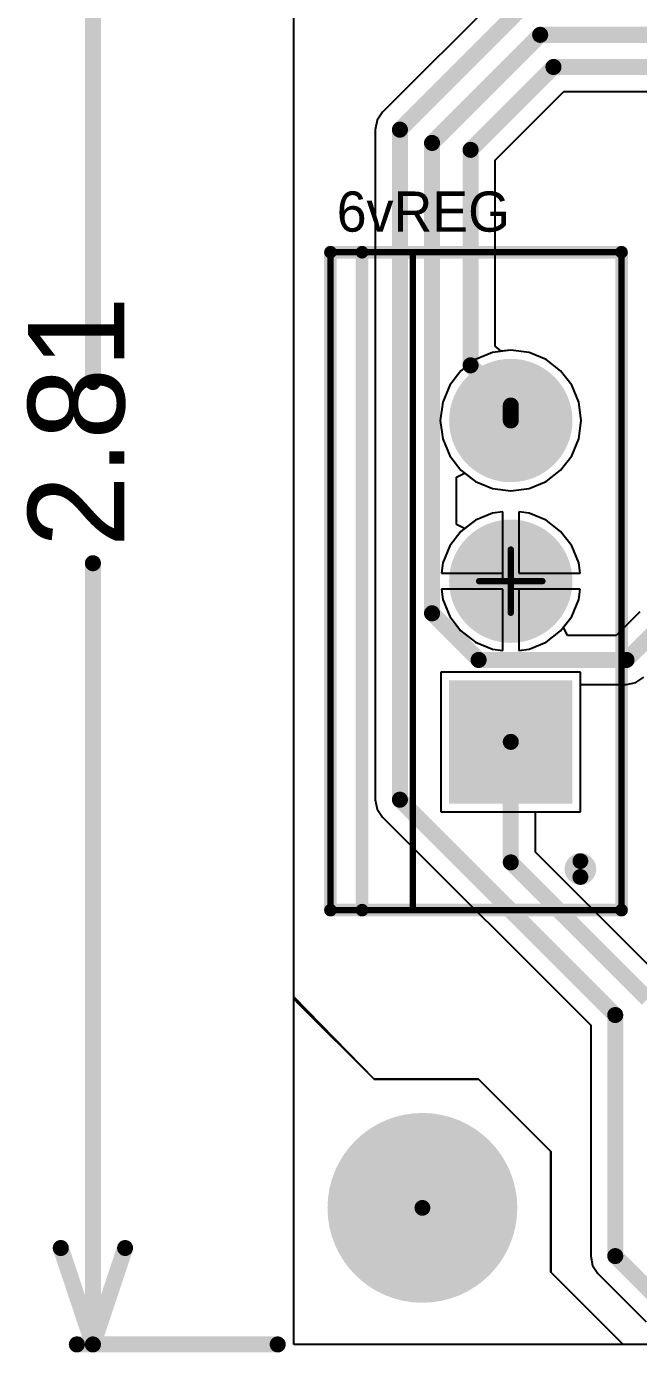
# Model space of a CAD drawing. Header units: millimetres. Extents: x 0 to 146, y 0 to 115.
# Drawn here: x 78.45 to 88.12, y 83.31 to 104.27 of the extents above; entities that cross this region are included whole.
import ezdxf

# ---------------------------------------------------------------- set-up
doc = ezdxf.new("R2010")
doc.units = ezdxf.units.MM
for name, color, linetype in [('BottomLayer', 5, 'Continuous'), ('BottomSolder', 6, 'Continuous'), ('Mechanical13', 56, 'Continuous'), ('Mechanical15', 56, 'Continuous'), ('MultiLayer', 9, 'Continuous'), ('PadHoleLayer', 156, 'Continuous'), ('TopLayer', 1, 'Continuous'), ('TopOverlay', 2, 'Continuous'), ('TopPaste', 8, 'Continuous'), ('TopSolder', 216, 'Continuous')]:
    doc.layers.add(name, color=color, linetype=linetype)

# ---------------------------------------------------------------- blocks, each defined once
blk = doc.blocks.new('TO220_8')
at = {"layer": 'BottomLayer'}
blk.add_hatch(color=5, dxfattribs=at).paths.add_polyline_path([(-3.39, 0.85), (-1.69, 0.85), (-1.69, -0.85), (-3.39, -0.85)])
h = blk.add_hatch(color=5, dxfattribs=at)
edge = h.paths.add_edge_path()
edge.add_arc((0, 0), 0.85, 0, 360)
h = blk.add_hatch(color=5, dxfattribs=at)
edge = h.paths.add_edge_path()
edge.add_arc((2.54, 0), 0.85, 0, 360)
at = {"layer": 'BottomSolder'}
blk.add_hatch(color=6, dxfattribs=at).paths.add_polyline_path([(-3.515, 0.975), (-1.565, 0.975), (-1.565, -0.975), (-3.515, -0.975)])
h = blk.add_hatch(color=6, dxfattribs=at)
edge = h.paths.add_edge_path()
edge.add_arc((0, 0), 0.975, 0, 360)
h = blk.add_hatch(color=6, dxfattribs=at)
edge = h.paths.add_edge_path()
edge.add_arc((2.54, 0), 0.975, 0, 360)
at = {"layer": 'MultiLayer'}
blk.add_hatch(color=9, dxfattribs=at).paths.add_polyline_path([(-3.39, 0.85), (-1.69, 0.85), (-1.69, -0.85), (-3.39, -0.85)])
h = blk.add_hatch(color=9, dxfattribs=at)
edge = h.paths.add_edge_path()
edge.add_arc((0, 0), 0.85, 0, 360)
h = blk.add_hatch(color=9, dxfattribs=at)
edge = h.paths.add_edge_path()
edge.add_arc((2.54, 0), 0.85, 0, 360)
at = {"layer": 'PadHoleLayer'}
h = blk.add_hatch(color=156, dxfattribs=at)
edge = h.paths.add_edge_path()
edge.add_arc((-2.54, 0), 0.55, 0, 360)
h = blk.add_hatch(color=156, dxfattribs=at)
edge = h.paths.add_edge_path()
edge.add_arc((0, 0), 0.55, 0, 360)
h = blk.add_hatch(color=156, dxfattribs=at)
edge = h.paths.add_edge_path()
edge.add_arc((2.54, 0), 0.55, 0, 360)
at = {"layer": 'TopLayer'}
blk.add_hatch(color=1, dxfattribs=at).paths.add_polyline_path([(-3.39, 0.85), (-1.69, 0.85), (-1.69, -0.85), (-3.39, -0.85)])
h = blk.add_hatch(color=1, dxfattribs=at)
edge = h.paths.add_edge_path()
edge.add_arc((0, 0), 0.85, 0, 360)
h = blk.add_hatch(color=1, dxfattribs=at)
edge = h.paths.add_edge_path()
edge.add_arc((2.54, 0), 0.85, 0, 360)
at = {"layer": 'TopSolder'}
blk.add_hatch(color=216, dxfattribs=at).paths.add_polyline_path([(-3.515, 0.975), (-1.565, 0.975), (-1.565, -0.975), (-3.515, -0.975)])
h = blk.add_hatch(color=216, dxfattribs=at)
edge = h.paths.add_edge_path()
edge.add_arc((0, 0), 0.975, 0, 360)
h = blk.add_hatch(color=216, dxfattribs=at)
edge = h.paths.add_edge_path()
edge.add_arc((2.54, 0), 0.975, 0, 360)
at = {"layer": 'Mechanical13', "const_width": 0.1}
for points in [[(-5.2, 2.85), (-5.2, -1.75)], [(-5.2, 2.85), (5.2, 2.85)], [(5.2, 2.85), (5.2, -1.75)], [(-5.2, 1.55), (5.2, 1.55)], [(-5.2, -1.75), (5.2, -1.75)]]:
    blk.add_lwpolyline(points, dxfattribs=at)
at = {"layer": 'Mechanical13', "const_width": 0.05}
for points in [[(-5.225, 2.85, 1), (-5.175, 2.85, 1)], [(-5.225, 2.85, 1), (-5.175, 2.85, 1)], [(5.175, 2.85, 1), (5.225, 2.85, 1)], [(5.175, 2.85, 1), (5.225, 2.85, 1)], [(-5.225, 1.55, 1), (-5.175, 1.55, 1)], [(5.175, 1.55, 1), (5.225, 1.55, 1)], [(-5.225, -1.75, 1), (-5.175, -1.75, 1)], [(-5.225, -1.75, 1), (-5.175, -1.75, 1)], [(5.175, -1.75, 1), (5.225, -1.75, 1)], [(5.175, -1.75, 1), (5.225, -1.75, 1)]]:
    blk.add_lwpolyline(points, format="xyb", close=True, dxfattribs=at)
at = {"layer": 'Mechanical15', "const_width": 0.1}
for points in [[(0, 0.5), (0, -0.5)], [(-0.5, 0), (0.5, 0)]]:
    blk.add_lwpolyline(points, dxfattribs=at)
at = {"layer": 'Mechanical15', "const_width": 0.05}
for points in [[(-0.025, 0.5, 1), (0.025, 0.5, 1)], [(-0.525, 0, 1), (-0.475, 0, 1)], [(0.475, 0, 1), (0.525, 0, 1)], [(-0.025, -0.5, 1), (0.025, -0.5, 1)]]:
    blk.add_lwpolyline(points, format="xyb", close=True, dxfattribs=at)
at = {"layer": 'TopOverlay', "const_width": 0.2}
for points in [[(-5.2, 2.85), (-5.2, -1.75)], [(-5.2, 2.85), (5.2, 2.85)], [(5.2, 2.85), (5.2, -1.75)], [(-5.2, 2.35), (5.2, 2.35)], [(-5.2, -1.75), (5.2, -1.75)]]:
    blk.add_lwpolyline(points, dxfattribs=at)
at = {"layer": 'TopOverlay'}
for points, const_width in [([(-5.25, 2.85, 1), (-5.15, 2.85, 1)], 0.1), ([(-5.25, 2.85, 1), (-5.15, 2.85, 1)], 0.1), ([(5.15, 2.85, 1), (5.25, 2.85, 1)], 0.1), ([(5.15, 2.85, 1), (5.25, 2.85, 1)], 0.1), ([(-5.25, 2.35, 1), (-5.15, 2.35, 1)], 0.1), ([(5.15, 2.35, 1), (5.25, 2.35, 1)], 0.1), ([(-4.425, -1.1, 1), (-4.675, -1.1, 1)], 0.25), ([(-4.738, -1.1, 1), (-4.613, -1.1, 1)], 0.125), ([(-4.487, -1.1, 1), (-4.363, -1.1, 1)], 0.125), ([(-5.25, -1.75, 1), (-5.15, -1.75, 1)], 0.1), ([(-5.25, -1.75, 1), (-5.15, -1.75, 1)], 0.1), ([(5.15, -1.75, 1), (5.25, -1.75, 1)], 0.1), ([(5.15, -1.75, 1), (5.25, -1.75, 1)], 0.1)]:
    blk.add_lwpolyline(points, format="xyb", close=True, dxfattribs=dict(at, const_width=const_width))

msp = doc.modelspace()

# ---------------------------------------------------------------- hatches: boundary and pattern name
at = {"layer": 'BottomSolder'}
h = msp.add_hatch(color=6, dxfattribs=at)
edge = h.paths.add_edge_path()
edge.add_arc((84.709, 85.598), 0.125, 0, 360)
at = {"layer": 'PadHoleLayer'}
h = msp.add_hatch(color=156, dxfattribs=at)
edge = h.paths.add_edge_path()
edge.add_arc((84.709, 85.598), 1.5, 0, 360)
at = {"layer": 'TopSolder'}
h = msp.add_hatch(color=216, dxfattribs=at)
edge = h.paths.add_edge_path()
edge.add_arc((84.709, 85.598), 0.125, 0, 360)

# ---------------------------------------------------------------- linework, layer by layer
at = {"layer": 'BottomLayer'}
for p, q in [((82.677, 88.932), (82.677, 105.918)), ((86.085, 104.923), (84.079, 102.916)), ((85.859, 102.161), (86.942, 103.244)), ((86.942, 103.244), (90.69, 103.244)), ((84.079, 102.916), (83.995, 102.79)), ((83.995, 102.79), (83.965, 102.641)), ((83.965, 102.641), (83.965, 92.05)), ((85.859, 99.221), (85.859, 102.161)), ((85.955, 99.138), (85.859, 99.221)), ((86.106, 99.158), (85.955, 99.138)), ((86.394, 99.12), (86.106, 99.158)), ((86.663, 99.008), (86.394, 99.12)), ((86.893, 98.831), (86.663, 99.008)), ((87.07, 98.601), (86.893, 98.831)), ((87.182, 98.332), (87.07, 98.601)), ((87.22, 98.044), (87.182, 98.332)), ((87.182, 97.756), (87.22, 98.044)), ((87.07, 97.487), (87.182, 97.756)), ((86.893, 97.257), (87.07, 97.487)), ((86.663, 97.08), (86.893, 97.257)), ((85.25, 97.149), (85.377, 97.212)), ((85.25, 96.399), (85.25, 97.149)), ((85.377, 97.212), (85.549, 97.08)), ((85.549, 97.08), (85.818, 96.968)), ((86.394, 96.968), (86.663, 97.08)), ((85.818, 96.968), (86.106, 96.93)), ((86.106, 96.93), (86.394, 96.968)), ((85.549, 96.468), (85.377, 96.336)), ((85.818, 96.58), (85.549, 96.468)), ((85.979, 96.601), (85.818, 96.58)), ((85.979, 95.504), (85.979, 96.601)), ((86.394, 96.58), (86.233, 96.601)), ((86.233, 96.601), (86.233, 95.631)), ((86.663, 96.468), (86.394, 96.58)), ((86.893, 96.291), (86.663, 96.468)), ((85.377, 96.336), (85.25, 96.399)), ((87.07, 96.061), (86.893, 96.291)), ((87.182, 95.792), (87.07, 96.061)), ((87.203, 95.631), (87.182, 95.792)), ((86.233, 95.631), (87.203, 95.631)), ((86.106, 95.504), (85.979, 95.504)), ((86.106, 95.377), (86.106, 95.504)), ((87.203, 95.377), (86.106, 95.377)), ((87.182, 95.216), (87.203, 95.377)), ((87.07, 94.947), (87.182, 95.216)), ((88.143, 95.017), (87.774, 94.648)), ((86.938, 94.775), (87.07, 94.947)), ((87.001, 94.648), (86.938, 94.775)), ((87.774, 94.648), (87.001, 94.648)), ((87.935, 93.871), (88.083, 93.901)), ((88.083, 93.901), (88.209, 93.985)), ((87.21, 91.86), (87.21, 93.871)), ((87.21, 93.871), (87.935, 93.871)), ((83.965, 92.05), (83.995, 91.901)), ((83.995, 91.901), (84.079, 91.775)), ((86.494, 91.22), (86.494, 91.86)), ((86.494, 91.86), (87.21, 91.86)), ((84.079, 91.775), (87.369, 88.485)), ((88.54, 89.175), (86.494, 91.22)), ((82.677, 88.011), (82.677, 88.932)), ((82.677, 88.932), (83.947, 87.63)), ((83.947, 87.63), (82.677, 88.932)), ((87.369, 88.485), (87.369, 84.836)), ((82.677, 83.439), (82.677, 88.011)), ((83.947, 87.63), (85.598, 87.63)), ((85.598, 87.63), (83.947, 87.63)), ((85.598, 87.63), (86.741, 86.487)), ((86.741, 86.487), (85.598, 87.63)), ((86.741, 86.487), (86.741, 84.582)), ((86.741, 84.582), (86.741, 86.487)), ((87.369, 84.836), (87.398, 84.687)), ((87.398, 84.687), (87.482, 84.561)), ((86.741, 84.582), (87.884, 83.439)), ((87.884, 83.439), (86.741, 84.582)), ((87.482, 84.561), (88.244, 83.799)), ((87.249, 83.439), (82.677, 83.439)), ((87.884, 83.439), (87.249, 83.439)), ((140.843, 83.439), (87.884, 83.439)), ((87.884, 83.439), (87.884, 83.439)), ((87.884, 83.439), (87.884, 83.439))]:
    msp.add_line(p, q, dxfattribs=at)
at = {"layer": 'BottomLayer', "const_width": 0.254}
for points in [[(84.353, 102.641), (86.36, 104.648)], [(84.861, 102.431), (86.57, 104.14)], [(86.57, 104.14), (95.123, 104.14)], [(85.471, 102.322), (86.781, 103.632)], [(86.781, 103.632), (93.091, 103.632)], [(84.353, 92.05), (84.353, 102.641)], [(84.861, 94.996), (84.861, 102.431)], [(85.471, 98.916), (85.471, 102.322)], [(85.471, 98.916), (86.106, 98.281)], [(86.106, 98.044), (86.106, 98.281)], [(84.861, 94.996), (85.598, 94.259)], [(87.935, 94.259), (88.417, 94.742)], [(85.598, 94.259), (87.935, 94.259)], [(86.106, 91.059), (86.106, 92.964)], [(84.353, 92.05), (87.757, 88.646)], [(86.106, 91.059), (88.265, 88.9)], [(87.757, 84.836), (87.757, 88.646)], [(87.757, 84.836), (88.519, 84.074)]]:
    msp.add_lwpolyline(points, dxfattribs=at)
at = {"layer": 'BottomLayer', "const_width": 0.127}
for points in [[(86.507, 104.14, 1), (86.634, 104.14, 1)], [(86.507, 104.14, 1), (86.634, 104.14, 1)], [(86.717, 103.632, 1), (86.844, 103.632, 1)], [(86.717, 103.632, 1), (86.844, 103.632, 1)], [(84.29, 102.641, 1), (84.417, 102.641, 1)], [(84.29, 102.641, 1), (84.417, 102.641, 1)], [(84.798, 102.431, 1), (84.925, 102.431, 1)], [(84.798, 102.431, 1), (84.925, 102.431, 1)], [(85.407, 102.322, 1), (85.534, 102.322, 1)], [(85.407, 102.322, 1), (85.534, 102.322, 1)], [(85.407, 98.916, 1), (85.534, 98.916, 1)], [(85.407, 98.916, 1), (85.534, 98.916, 1)], [(86.043, 98.281, 1), (86.169, 98.281, 1)], [(86.043, 98.281, 1), (86.169, 98.281, 1)], [(86.043, 98.044, 1), (86.169, 98.044, 1)], [(84.798, 94.996, 1), (84.925, 94.996, 1)], [(84.798, 94.996, 1), (84.925, 94.996, 1)], [(85.534, 94.259, 1), (85.661, 94.259, 1)], [(85.534, 94.259, 1), (85.661, 94.259, 1)], [(87.871, 94.259, 1), (87.998, 94.259, 1)], [(87.871, 94.259, 1), (87.998, 94.259, 1)], [(86.043, 92.964, 1), (86.169, 92.964, 1)], [(84.29, 92.05, 1), (84.417, 92.05, 1)], [(84.29, 92.05, 1), (84.417, 92.05, 1)], [(86.043, 91.059, 1), (86.169, 91.059, 1)], [(86.043, 91.059, 1), (86.169, 91.059, 1)], [(87.694, 88.646, 1), (87.82, 88.646, 1)], [(87.694, 88.646, 1), (87.82, 88.646, 1)], [(87.694, 84.836, 1), (87.82, 84.836, 1)], [(87.694, 84.836, 1), (87.82, 84.836, 1)]]:
    msp.add_lwpolyline(points, format="xyb", close=True, dxfattribs=at)
at = {"layer": 'TopLayer'}
for p, q in [((82.677, 88.9), (82.677, 105.918)), ((86.106, 99.158), (85.818, 99.12)), ((86.394, 99.12), (86.106, 99.158)), ((85.549, 99.008), (85.319, 98.831)), ((85.818, 99.12), (85.549, 99.008)), ((86.663, 99.008), (86.394, 99.12)), ((86.893, 98.831), (86.663, 99.008)), ((85.319, 98.831), (85.142, 98.601)), ((87.07, 98.601), (86.893, 98.831)), ((85.142, 98.601), (85.03, 98.332)), ((87.182, 98.332), (87.07, 98.601)), ((85.03, 98.332), (84.992, 98.044)), ((87.22, 98.044), (87.182, 98.332)), ((84.992, 98.044), (85.03, 97.756)), ((87.182, 97.756), (87.22, 98.044)), ((85.03, 97.756), (85.142, 97.487)), ((87.07, 97.487), (87.182, 97.756)), ((85.142, 97.487), (85.319, 97.257)), ((86.893, 97.257), (87.07, 97.487)), ((85.319, 97.257), (85.549, 97.08)), ((86.663, 97.08), (86.893, 97.257)), ((85.549, 97.08), (85.818, 96.968)), ((86.394, 96.968), (86.663, 97.08)), ((85.818, 96.968), (86.106, 96.93)), ((86.106, 96.93), (86.394, 96.968)), ((85.549, 96.468), (85.319, 96.291)), ((85.818, 96.58), (85.549, 96.468)), ((85.979, 96.601), (85.818, 96.58)), ((85.979, 95.631), (85.979, 96.601)), ((86.394, 96.58), (86.233, 96.601)), ((86.233, 96.601), (86.233, 95.631)), ((86.663, 96.468), (86.394, 96.58)), ((86.893, 96.291), (86.663, 96.468)), ((85.319, 96.291), (85.142, 96.061)), ((87.07, 96.061), (86.893, 96.291)), ((85.142, 96.061), (85.03, 95.792)), ((87.182, 95.792), (87.07, 96.061)), ((85.03, 95.792), (85.009, 95.631)), ((87.203, 95.631), (87.182, 95.792)), ((85.009, 95.631), (85.979, 95.631)), ((86.233, 95.631), (87.203, 95.631)), ((85.979, 95.377), (85.009, 95.377)), ((85.009, 95.377), (85.03, 95.216)), ((85.979, 94.407), (85.979, 95.377)), ((87.203, 95.377), (86.233, 95.377)), ((86.233, 95.377), (86.233, 94.407)), ((87.182, 95.216), (87.203, 95.377)), ((85.03, 95.216), (85.142, 94.947)), ((87.07, 94.947), (87.182, 95.216)), ((85.142, 94.947), (85.319, 94.717)), ((86.893, 94.717), (87.07, 94.947)), ((85.319, 94.717), (85.549, 94.54)), ((85.549, 94.54), (85.818, 94.428)), ((86.394, 94.428), (86.663, 94.54)), ((86.663, 94.54), (86.893, 94.717)), ((85.818, 94.428), (85.979, 94.407)), ((86.233, 94.407), (86.394, 94.428)), ((87.21, 94.068), (85.002, 94.068)), ((85.002, 94.068), (85.002, 91.86)), ((87.21, 91.86), (87.21, 94.068)), ((85.002, 91.86), (87.21, 91.86)), ((82.677, 88.138), (82.677, 88.9)), ((82.677, 88.9), (83.947, 87.63)), ((82.762, 88.815), (82.677, 88.9)), ((82.677, 88.9), (82.677, 88.9)), ((82.677, 88.9), (82.677, 88.9)), ((83.947, 87.63), (82.762, 88.815)), ((82.677, 83.439), (82.677, 88.138)), ((83.947, 87.63), (85.598, 87.63)), ((85.598, 87.63), (83.947, 87.63)), ((85.598, 87.63), (86.741, 86.487)), ((86.741, 86.487), (85.598, 87.63)), ((86.741, 86.487), (86.741, 84.582)), ((86.741, 84.582), (86.741, 86.487)), ((86.741, 84.582), (87.884, 83.439)), ((87.884, 83.439), (86.741, 84.582)), ((86.995, 83.439), (82.677, 83.439)), ((87.884, 83.439), (86.995, 83.439)), ((140.843, 83.439), (87.884, 83.439)), ((87.884, 83.439), (87.884, 83.439)), ((87.884, 83.439), (87.884, 83.439))]:
    msp.add_line(p, q, dxfattribs=at)
at = {"layer": 'TopPaste', "const_width": 0.254}
for points in [[(79.502, 98.652), (79.502, 111.506)], [(79.502, 83.439), (79.502, 95.788)], [(78.994, 84.963), (79.502, 83.439)], [(79.502, 83.439), (80.01, 84.963)], [(79.248, 83.439), (82.423, 83.439)]]:
    msp.add_lwpolyline(points, dxfattribs=at)
at = {"layer": 'TopPaste', "const_width": 0.127}
for points in [[(79.438, 98.652, 1), (79.565, 98.652, 1)], [(79.438, 95.788, 1), (79.565, 95.788, 1)], [(78.93, 84.963, 1), (79.057, 84.963, 1)], [(79.947, 84.963, 1), (80.073, 84.963, 1)], [(79.184, 83.439, 1), (79.311, 83.439, 1)], [(79.438, 83.439, 1), (79.565, 83.439, 1)], [(79.438, 83.439, 1), (79.565, 83.439, 1)], [(79.438, 83.439, 1), (79.565, 83.439, 1)], [(82.359, 83.439, 1), (82.486, 83.439, 1)]]:
    msp.add_lwpolyline(points, format="xyb", close=True, dxfattribs=at)

# ---------------------------------------------------------------- block references
at = {"rotation": 90}
msp.add_blockref('TO220_8', (86.106, 95.504), dxfattribs=at)

# ---------------------------------------------------------------- texts
at = {"layer": 'TopOverlay'}
msp.add_text('6vREG', height=0.635, dxfattribs=at).set_placement((83.355, 101.029))
at = {"layer": 'TopPaste'}
msp.add_text('2.81', height=1.524, rotation=90, dxfattribs=at).set_placement((79.999, 96.041))

doc.saveas('drawing.dxf')
